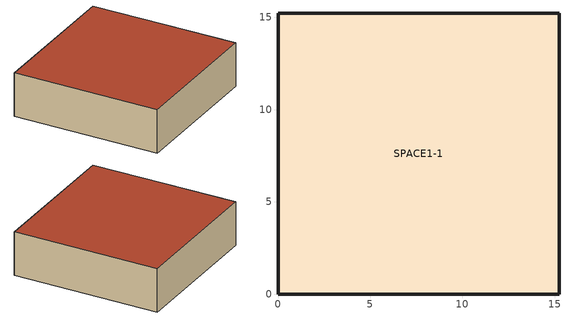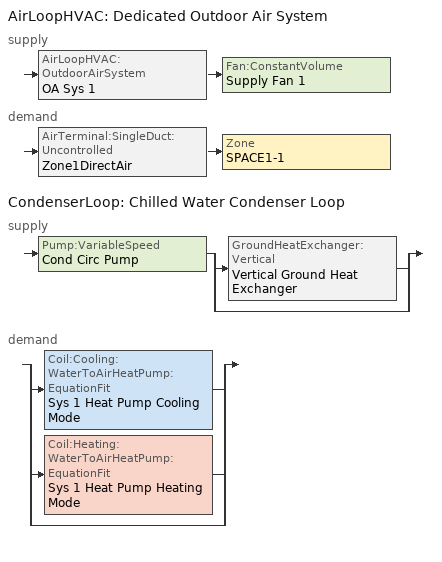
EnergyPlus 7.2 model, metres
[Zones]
SPACE1-1
 floor ground (FLOOR): 15.24,0 0,0 0,15.24 15.24,15.24 z0
 wall outside (ext-walls): 0,0 15.24,0 15.24,15.24 0,15.24 0,0 z0:4.57
 roof outside (ROOF19): 0,15.24 0,0 15.24,0 15.24,15.24 z4.57
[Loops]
AirLoopHVAC 'Dedicated Outdoor Air System'
 supply: AirLoopHVAC:OutdoorAirSystem 'OA Sys 1' > Fan:ConstantVolume 'Supply Fan 1'
 demand: AirTerminal:SingleDuct:Uncontrolled 'Zone1DirectAir' > Zone 'SPACE1-1'
CondenserLoop 'Chilled Water Condenser Loop'
 supply: Pump:VariableSpeed 'Cond Circ Pump' > split
  | GroundHeatExchanger:Vertical 'Vertical Ground Heat Exchanger'
  | bypass
 demand: split
  | Coil:Cooling:WaterToAirHeatPump:EquationFit 'Sys 1 Heat Pump Cooling Mode'
  | Coil:Heating:WaterToAirHeatPump:EquationFit 'Sys 1 Heat Pump Heating Mode'
  | bypass
[Building]
Simple One Zone (Wireframe DXF): North Axis {deg}=0; Terrain=Suburbs; Loads Convergence Tolerance Value=.04; Temperature Convergence Tolerance Value {deltaC}=.004; Solar Distribution=MinimalShadowing; Maximum Number of Warmup Days=30; Minimum Number of Warmup Days=6
[Site:Location]
Denver Centennial CO USA WMO=724666: Latitude {deg}=39.57; Longitude {deg}=-104.85; Time Zone {hr}=-7; Elevation {m}=1793
[SizingPeriod:DesignDay] Day of Month=21; Humidity Condition Type=Wetbulb; Barometric Pressure {Pa}=81560; Rain Indicator=No; Snow Indicator=No; Daylight Saving Time Indicator=No; Solar Model Indicator=ASHRAEClearSky
Name | Month | Day Type | Maximum Dry-Bulb Temperature {C} | Daily Dry-Bulb Temperature Range {deltaC} | Wetbulb or DewPoint at Maximum Dry-Bulb {C} | Wind Speed {m/s} | Wind Direction {deg} | Sky Clearness
Denver Centennial Ann Htg 99.6% Condns DB | 12 | WinterDesignDay | -18.8 | 0 | -18.8 | 3 | 340 | 0
Denver Centennial Ann Clg 1% Condns DB=>MWB | 7 | SummerDesignDay | 32 | 15.2 | 15.5 | 4.9 | 0 | 1
[Site:GroundTemperature:Deep]
16.5, 16.5, 16.5, 16.5, 16.5, 16.5, 16.5, 16.5, 16.5, 16.5, 16.5, 16.5
[Site:GroundTemperature:BuildingSurface]
18.89, 18.92, 19.02, 19.12, 19.21, 19.23, 19.07, 19.32, 19.09, 19.21, 19.13, 18.96
[Material:NoMass]
R19LAYER: Roughness=Rough; Thermal Resistance {m2-K/W}=3.344; Thermal Absorptance=0.9; Solar Absorptance=0.75; Visible Absorptance=0.75
[Material] Thermal Absorptance=0.9
Name | Roughness | Thickness {m} | Conductivity {W/m-K} | Density {kg/m3} | Specific Heat {J/kg-K} | Solar Absorptance | Visible Absorptance
C5 - 4 IN HW CONCRETE | MediumRough | 0.101498 | 1.729577 | 2242.585 | 836.8 | 0.65 | 0.65
1IN Stucco | Smooth | 0.0253 | 0.6918 | 1858 | 837 | 0.92 | 0.92
8IN Concrete HW | MediumRough | 0.2033 | 1.7296 | 2243 | 837 | 0.65 | 0.65
Wall Insulation [5] | MediumRough | 0.0453 | 0.0432 | 91 | 837 | 0.5 | 0.5
1/2IN Gypsum | Smooth | 0.0127 | 0.16 | 784.9 | 830 | 0.92 | 0.92
[Construction]
ext-walls: 1IN Stucco, 8IN Concrete HW, Wall Insulation [5], 1/2IN Gypsum
FLOOR: C5 - 4 IN HW CONCRETE
ROOF19: R19LAYER
[AirLoopHVAC]
Dedicated Outdoor Air System: Design Supply Air Flow Rate {m3/s}=0.0625
[AvailabilityManager:Scheduled]
Outdoor Air 1 Avail: Schedule=FanAndCoilAvailSched
[SetpointManager:MixedAir]
Mixed Air Temp Manager 1: Control Variable=Temperature; Setpoint Node or NodeList=Mixed Air Node
[Controller:OutdoorAir]
OA Controller 1: Minimum Outdoor Air Flow Rate {m3/s}=0.0625; Maximum Outdoor Air Flow Rate {m3/s}=0.0625; Economizer Control Type=NoEconomizer; Economizer Maximum Limit Dry-Bulb Temperature {C}=23; Economizer Maximum Limit Dewpoint Temperature {C}=13.5; Economizer Minimum Limit Dry-Bulb Temperature {C}=14; Lockout Type=NoLockout; Minimum Limit Type=FixedMinimum; Minimum Outdoor Air Schedule=OAFractionSched
[Fan:ConstantVolume]
Supply Fan 1: Availability Schedule=FanAndCoilAvailSched; Fan Efficiency=0.7; Pressure Rise {Pa}=600; Maximum Flow Rate {m3/s}=0.0625; Motor Efficiency=0.9; Motor In Airstream Fraction=1
[AirTerminal:SingleDuct:Uncontrolled]
Zone1DirectAir: Availability Schedule=FanAndCoilAvailSched; Maximum Air Flow Rate {m3/s}=0.0625
[SetpointManager:SingleZone:Reheat]
Supply Air Temp Manager 1: Control Variable=Temperature; Minimum Supply Air Temperature {C}=14; Maximum Supply Air Temperature {C}=23; Control Zone=SPACE1-1; Setpoint Node or NodeList=Air Loop Outlet Node
[Sizing:Zone]
SPACE1-1: Zone Cooling Design Supply Air Temperature Input Method=SupplyAirTemperature; Zone Cooling Design Supply Air Temperature {C}=13; Zone Heating Design Supply Air Temperature Input Method=SupplyAirTemperature; Zone Heating Design Supply Air Temperature {C}=26; Zone Cooling Design Supply Air Humidity Ratio {kgWater/kgDryAir}=0.0075; Zone Heating Design Supply Air Humidity Ratio {kgWater/kgDryAir}=0.004; Design Specification Outdoor Air Object=SZ DSOA SPACE1-1; Zone Heating Sizing Factor=0; Zone Cooling Sizing Factor=0; Cooling Design Air Flow Method=DesignDay; Cooling Design Air Flow Rate {m3/s}=0; Heating Design Air Flow Method=DesignDay; Heating Design Air Flow Rate {m3/s}=0
[DesignSpecification:OutdoorAir]
SZ DSOA SPACE1-1: Outdoor Air Method=flow/person; Outdoor Air Flow per Person {m3/s-person}=0.0125; Outdoor Air Flow per Zone Floor Area {m3/s-m2}=0; Outdoor Air Flow per Zone {m3/s}=0
[People]
SPACE1-1 PEOPLE: Zone or ZoneList=SPACE1-1; Number of People Schedule=OFFICE OCCUPANCY; Number of People Calculation Method=people; Number of People=5; Fraction Radiant=0.3; Activity Level Schedule=Activity Sch; Carbon Dioxide Generation Rate {m3/s-W}=3.82E-8; Mean Radiant Temperature Calculation Type=zoneaveraged; Work Efficiency Schedule=Work Eff Sch; Clothing Insulation Schedule=Clothing Sch; Air Velocity Schedule=Air Velo Sch; Thermal Comfort Model 1 Type=FANGER
[Lights]
SPACE1-1 Lights: Zone or ZoneList=SPACE1-1; Schedule=LIGHTS-1; Design Level Calculation Method=LightingLevel; Lighting Level {W}=284; Return Air Fraction=0; Fraction Radiant=0.59; Fraction Visible=0.2; Fraction Replaceable=0
[ElectricEquipment]
SPACE1-1_MiscPlug_Equip: Zone or ZoneList=SPACE1-1; Schedule=BLDG_EQUIP_SCH; Design Level Calculation Method=EquipmentLevel; Design Level {W}=207.7352; Fraction Latent=0; Fraction Radiant=0.5; Fraction Lost=0
[ZoneControl:Thermostat]
Zone 1 Thermostat: Zone or ZoneList=SPACE1-1; Control Type Schedule=Zone Control Type Sched; Control 1=Temperature Setpoints
[ThermostatSetpoint:DualSetpoint]
Temperature Setpoints: Heating Setpoint Temperature Schedule=Heating Setpoints; Cooling Setpoint Temperature Schedule=Cooling Setpoints
[Zone equipment]
SPACE1-1: Zone1DirectAir, Zone1WTAHP
[ZoneHVAC:WaterToAirHeatPump]
Zone1WTAHP: Availability Schedule=FanAndCoilAvailSched; Supply Air Flow Rate During Cooling Operation {m3/s}=Autosize; Supply Air Flow Rate During Heating Operation {m3/s}=Autosize; Outdoor Air Flow Rate During Cooling Operation {m3/s}=0; Outdoor Air Flow Rate During Heating Operation {m3/s}=0; Supply Air Fan=Zone 1 Fan; Heating Coil=Sys 1 Heat Pump Heating Mode; Cooling Coil=Sys 1 Heat Pump Cooling Mode; Maximum Cycling Rate {cycles/hr}=2.5; Heat Pump Time Constant {s}=60; Fraction of On-Cycle Power Use=0.01; Heat Pump Fan Delay Time {s}=60; Supplemental Heating Coil=Heat Pump DX Supp Heating Coil 1; Maximum Supply Air Temperature from Supplemental Heater {C}=60; Maximum Outdoor Dry-Bulb Temperature for Supplemental Heater Operation {C}=20; Fan Placement=BlowThrough; Supply Air Fan Operating Mode Schedule=CyclingFanSch
[AvailabilityManager:ScheduledOff]
Zone1WTAHP Avail: Schedule=FanAvailSchedOff
[AvailabilityManager:NightCycle]
Zone1WTAHP NC Avail: Applicability Schedule=SysAvailApplicSch; Fan Schedule=FanAvailSched; Control Type=CycleOnControlZone; Thermostat Tolerance {deltaC}=2; Cycling Run Time {s}=7200; Control Zone=SPACE1-1
[Coil:Cooling:WaterToAirHeatPump:EquationFit]
Sys 1 Heat Pump Cooling Mode: Rated Air Flow Rate {m3/s}=Autosize; Rated Water Flow Rate {m3/s}=Autosize; Rated Total Cooling Capacity {W}=Autosize; Rated Sensible Cooling Capacity {W}=Autosize; Rated Cooling Coefficient of Performance=5.12; Total Cooling Capacity Coefficient 1=-9.14907; Total Cooling Capacity Coefficient 2=10.8781; Total Cooling Capacity Coefficient 3=-1.71878; Total Cooling Capacity Coefficient 4=0.746415; Total Cooling Capacity Coefficient 5=0; Sensible Cooling Capacity Coefficient 1=-5.46269; Sensible Cooling Capacity Coefficient 2=17.9597; Sensible Cooling Capacity Coefficient 3=-11.8782; Sensible Cooling Capacity Coefficient 4=-0.980163; Sensible Cooling Capacity Coefficient 5=0.767286; Sensible Cooling Capacity Coefficient 6=0; Cooling Power Consumption Coefficient 1=-3.20541; Cooling Power Consumption Coefficient 2=-0.976409; Cooling Power Consumption Coefficient 3=3.97893; Cooling Power Consumption Coefficient 4=0.938182; Cooling Power Consumption Coefficient 5=0; Nominal Time for Condensate Removal to Begin {s}=0; Ratio of Initial Moisture Evaporation Rate and Steady State Latent Capacity=0
[Coil:Heating:WaterToAirHeatPump:EquationFit]
Sys 1 Heat Pump Heating Mode: Rated Air Flow Rate {m3/s}=Autosize; Rated Water Flow Rate {m3/s}=Autosize; Rated Heating Capacity {W}=Autosize; Rated Heating Coefficient of Performance=4.75; Heating Capacity Coefficient 1=-1.36131; Heating Capacity Coefficient 2=-2.4718; Heating Capacity Coefficient 3=4.17316; Heating Capacity Coefficient 4=0.640757; Heating Capacity Coefficient 5=0; Heating Power Consumption Coefficient 1=-2.17694; Heating Power Consumption Coefficient 2=0.832114; Heating Power Consumption Coefficient 3=1.57074; Heating Power Consumption Coefficient 4=0.690794; Heating Power Consumption Coefficient 5=0
[Fan:OnOff]
Zone 1 Fan: Availability Schedule=FanAvailSched; Fan Efficiency=0.7; Pressure Rise {Pa}=300; Maximum Flow Rate {m3/s}=Autosize; Motor Efficiency=0.9; Motor In Airstream Fraction=1
[Coil:Heating:Gas]
Heat Pump DX Supp Heating Coil 1: Availability Schedule=FanAndCoilAvailSched; Gas Burner Efficiency=0.8; Nominal Capacity {W}=32000
[CondenserLoop]
Chilled Water Condenser Loop: Fluid Type=Water; Condenser Equipment Operation Scheme=Tower Loop Operation; Maximum Loop Temperature {C}=80; Minimum Loop Temperature {C}=10; Maximum Loop Flow Rate {m3/s}=0.004; Minimum Loop Flow Rate {m3/s}=0; Condenser Loop Volume {m3}=autocalculate; Load Distribution Scheme=Sequential
[SetpointManager:FollowGroundTemperature]
MyCondenserControl: Control Variable=Temperature; Offset Temperature Difference {deltaC}=0; Maximum Setpoint Temperature {C}=80; Minimum Setpoint Temperature {C}=10; Setpoint Node or NodeList=Condenser Supply Outlet Node
[Sizing:Plant]
Chilled Water Condenser Loop: Loop Type=Condenser; Design Loop Exit Temperature {C}=29.4; Loop Design Temperature Difference {deltaC}=5.6
[CondenserEquipmentOperationSchemes]
Tower Loop Operation: Control Scheme 1=Year Round Tower Operation; Control Scheme 1 Schedule=ON
[PlantEquipmentOperation:Uncontrolled]
Year Round Tower Operation: Equipment List=All Towers
[CondenserEquipmentList]
All Towers: Vertical Ground Heat Exchanger
[GroundHeatExchanger:Vertical]
Vertical Ground Heat Exchanger: Maximum Flow Rate {m3/s}=0.00033; Number of Bore Holes=24; Bore Hole Length {m}=76.2; Bore Hole Radius {m}=0.063508; Ground Thermal Conductivity {W/m-K}=0.692626; Ground Thermal Heat Capacity {J/m3-K}=2.347e+06; Ground Temperature {C}=13.375; Design Flow Rate {m3/s}=0.002; Grout Thermal Conductivity {W/m-K}=0.692626; Pipe Thermal Conductivity {W/m-K}=0.391312; Pipe Out Diameter {m}=0.0266667; U-Tube Distance {m}=0.0253977; Pipe Thickness {m}=0.00241285; Maximum Length of Simulation=2; G-Function Reference Ratio=0.0005; Number of Data Pairs of the G Function=35; G-Function Ln(T/Ts) Value 1=-15.2996; G-Function G Value 1=-0.348322; G-Function Ln(T/Ts) Value 2=-14.201; G-Function G Value 2=0.022208; G-Function Ln(T/Ts) Value 3=-13.2202; G-Function G Value 3=0.412345; G-Function Ln(T/Ts) Value 4=-12.2086; G-Function G Value 4=0.867498; G-Function Ln(T/Ts) Value 5=-11.1888; G-Function G Value 5=1.357839; G-Function Ln(T/Ts) Value 6=-10.1816; G-Function G Value 6=1.852024; G-Function Ln(T/Ts) Value 7=-9.1815; G-Function G Value 7=2.345656; G-Function Ln(T/Ts) Value 8=-8.6809; G-Function G Value 8=2.593958; G-Function Ln(T/Ts) Value 9=-8.5; G-Function G Value 9=2.679; G-Function Ln(T/Ts) Value 10=-7.8; G-Function G Value 10=3.023; G-Function Ln(T/Ts) Value 11=-7.2; G-Function G Value 11=3.32; G-Function Ln(T/Ts) Value 12=-6.5; G-Function G Value 12=3.681; G-Function Ln(T/Ts) Value 13=-5.9; G-Function G Value 13=4.071; G-Function Ln(T/Ts) Value 14=-5.2; G-Function G Value 14=4.828; G-Function Ln(T/Ts) Value 15=-4.5; G-Function G Value 15=6.253; G-Function Ln(T/Ts) Value 16=-3.963; G-Function G Value 16=7.894; G-Function Ln(T/Ts) Value 17=-3.27; G-Function G Value 17=11.82; G-Function Ln(T/Ts) Value 18=-2.864; G-Function G Value 18=15.117; G-Function Ln(T/Ts) Value 19=-2.577; G-Function G Value 19=18.006; G-Function Ln(T/Ts) Value 20=-2.171; G-Function G Value 20=22.887; G-Function Ln(T/Ts) Value 21=-1.884; G-Function G Value 21=26.924; G-Function Ln(T/Ts) Value 22=-1.191; G-Function G Value 22=38.004; G-Function Ln(T/Ts) Value 23=-0.497; G-Function G Value 23=49.919; G-Function Ln(T/Ts) Value 24=-0.274; G-Function G Value 24=53.407; G-Function Ln(T/Ts) Value 25=-0.051; G-Function G Value 25=56.632; G-Function Ln(T/Ts) Value 26=0.196; G-Function G Value 26=59.825; G-Function Ln(T/Ts) Value 27=0.419; G-Function G Value 27=62.349; G-Function Ln(T/Ts) Value 28=0.642; G-Function G Value 28=64.524; G-Function Ln(T/Ts) Value 29=0.873; G-Function G Value 29=66.412; G-Function Ln(T/Ts) Value 30=1.112; G-Function G Value 30=67.993; G-Function Ln(T/Ts) Value 31=1.335; G-Function G Value 31=69.162; G-Function Ln(T/Ts) Value 32=1.679; G-Function G Value 32=70.476; G-Function Ln(T/Ts) Value 33=2.028; G-Function G Value 33=71.361; G-Function Ln(T/Ts) Value 34=2.275; G-Function G Value 34=71.79; G-Function Ln(T/Ts) Value 35=3.003; G-Function G Value 35=72.511
[Pump:VariableSpeed]
Cond Circ Pump: Rated Flow Rate {m3/s}=.004; Rated Pump Head {Pa}=5000; Rated Power Consumption {W}=25; Motor Efficiency=.87; Fraction of Motor Inefficiencies to Fluid Stream=0; Coefficient 1 of the Part Load Performance Curve=0; Coefficient 2 of the Part Load Performance Curve=1; Coefficient 3 of the Part Load Performance Curve=0; Coefficient 4 of the Part Load Performance Curve=0; Minimum Flow Rate {m3/s}=0; Pump Control Type=INTERMITTENT
[Zone]
SPACE1-1: Type=1; Multiplier=1; Ceiling Height {m}=autocalculate; Volume {m3}=autocalculate
[Schedule:Compact]
OAFractionSched: Through: 12/31, For: AllDays, Until: 7:00, 0.05, Until: 18:00, 1, Until: 24:00, 0.05
OFFICE OCCUPANCY: Through: 12/31, For: WeekDays SummerDesignDay, Until: 6:00, 0, Until: 7:00, 0.1, Until: 8:00, 0.5, Until: 12:00, 1, Until: 13:00, 0.5, Until: 16:00, 1, Until: 17:00, 0.5, Until: 18:00, 0.1, Until: 24:00, 0, For: AllOtherDays, Until: 24:00, 0
Activity Sch: Through: 12/31, For: AllDays, Until: 24:00, 131.8
Work Eff Sch; CyclingFanSch: Through: 12/31, For: AllDays, Until: 24:00, 0
Clothing Sch; On; FanAndCoilAvailSched: Through: 12/31, For: AllDays, Until: 24:00, 1
Air Velo Sch: Through: 12/31, For: AllDays, Until: 24:00, 0.137
BLDG_EQUIP_SCH: Through: 12/31, For: Weekdays, Until: 08:00, 0.4, Until: 12:00, 0.9, Until: 13:00, 0.8, Until: 17:00, 0.9, Until: 18:00, 0.5, Until: 24:00, 0.4, For: SummerDesignDay, Until: 24:00, 1, For: Saturday, Until: 06:00, 0.3, Until: 08:00, 0.4, Until: 12:00, 0.5, Until: 17:00, 0.35, Until: 24:00, 0.3, For: WinterDesignDay, Until: 24:00, 0, For: Sunday Holidays AllOtherDays, Until: 24:00, 0.3
LIGHTS-1: Through: 12/31, For: Weekdays SummerDesignDay WinterDesignDay, Until: 9:00, 0.05, Until: 10:00, 0.9, Until: 11:00, 0.95, Until: 12:00, 1, Until: 13:00, 0.95, Until: 14:00, 0.8, Until: 15:00, 0.9, Until: 17:00, 1, Until: 24:00, 0.05, For: AllOtherDays, Until: 24:00, 0.05
Zone Control Type Sched: Through: 12/31, For: AllDays, Until: 24:00, 4
Heating Setpoints: Through: 12/31, For: AllDays, Until:  7:00, 15, Until: 17:00, 21, Until: 24:00, 15
Cooling Setpoints: Through: 12/31, For: AllDays, Until:  7:00, 30, Until: 17:00, 23, Until: 24:00, 30
SysAvailApplicSch: Through: 12/31, For: AllDays, Until: 7:00, 1, Until: 17:00, 0, Until: 24:00, 1
FanAvailSched: Through: 12/31, For: AllDays, Until: 7:00, 0, Until: 17:00, 1, Until: 24:00, 0
FanAvailSchedOff: Through: 12/31, For: AllDays, Until: 18:00, 1, Until: 19:00, 0, Until: 24:00, 1
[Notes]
ZoneSysAvailManager.idf
Reference: ZoneWSHP_wDOAS.idf
Basic file description:  Example of system availability managers for zone water-to-air heat pump.
Highlights:              Example of system availability manager in zone HVAC system (WSHP)
Simulation Location/Run: Denver Stapleton Intl Arpt CO USA WMO=724690, 2 design days, 1 run period,
Run Control executes two design days (see RUN PERIOD object)
Location:                Denver, CO
Design Days:             Denver Stapleton Intl Arpt CO USA Annual Heating 99%, MaxDB=-16°C
Denver Stapleton Intl Arpt CO USA Annual Cooling (DB=>MWB) 1%, MaxDB=32.6°C MWB=15.6°C
Run Period (Weather File): 1/1 - 12/31.
Run Control:             Zone sizing, design day run control (no weather file simulation)
Building: Fictional 1 zone building
The building is oriented due north.
Floor Area:        232.25 m2
Number of Stories: 1
Zone Description Details:
|                  Inlet NOde |<--SPLITTER--<  <------------|
|                             |                      AirLoopHVAC (DOAS)
|                Return Node  |>----MXER---->  >------------|
|                 Inlet Node  |<----------|  |-------->>
|                             |        Zone WSHP        GLHX
|                Exhaust Node |>----------|  |-------->>
Internal gains description:     NA
Interzone Surfaces:             None
Internal Mass:                  None
People:                         5 Occupants
Lights:                         284 Watts
Equipment:                      208 Watts
Detached Shading:               None
Daylight:                       None
Natural Ventilation:            None
Compact Schedules:              Yes
Solar Distribution:             MinimalShadowing
HVAC:                           AirLoopHVAC serving a single zone (DOAS)
Zonal Equipment:                ZoneHVAC:WaterToAirHeatPump (example includes an OA mixer for the WSHP but
flow is set to 0 since this example has a DOAS). WSHP coil inputs are autosized.
Central Air Handling Equipment: No (uses zone equipment)
System Equipment Autosize:      Yes
Purchased Cooling:              No
Purchased Heating:              No
Purchased Chilled Water:        No
Purchased Hot Water:            No
Coils:                          Coil:Cooling:WaterToAirHeatPump:EquationFit, Coil:Heating:WaterToAirHeatPump:EquationFit
Pumps:                          Pump:VariableSpeed (WSHP Condenser loop - GroundHeatExchanger:Vertical)
Boilers:                        None
Chillers:                       None
Towers:                         None
Standard Reports:               Variable Dictionary, Surfaces (dxf-wireframe), Meter File
Timestep or Hourly Variables:   Timestep
Time bins Report:               None
HTML Report:                    None
Environmental Emissions:        None
Utility Tariffs:                None
WMO=724666 Time Zone=NAM        (GMT-07:00) Mountain Time (US & Canada)
Data Source=ASHRAE 2009 Annual Design Conditions
Using Design Conditions from "Climate Design Data 2009 ASHRAE Handbook"
Denver Centennial CO USA Extreme Annual Wind Speeds, 1%=11.1m/s, 2.5%=9.5m/s, 5%=8.4m/s
Denver Centennial CO USA Extreme Annual Temperatures, Max Drybulb=-22.9°C Min Drybulb=36.1°C
Denver Centennial CO USA Annual Heating Design Conditions Wind Speed=3m/s Wind Dir=340
Coldest Month=December
Denver Centennial CO USA Annual Heating 99.6%, MaxDB=-18.8°C
